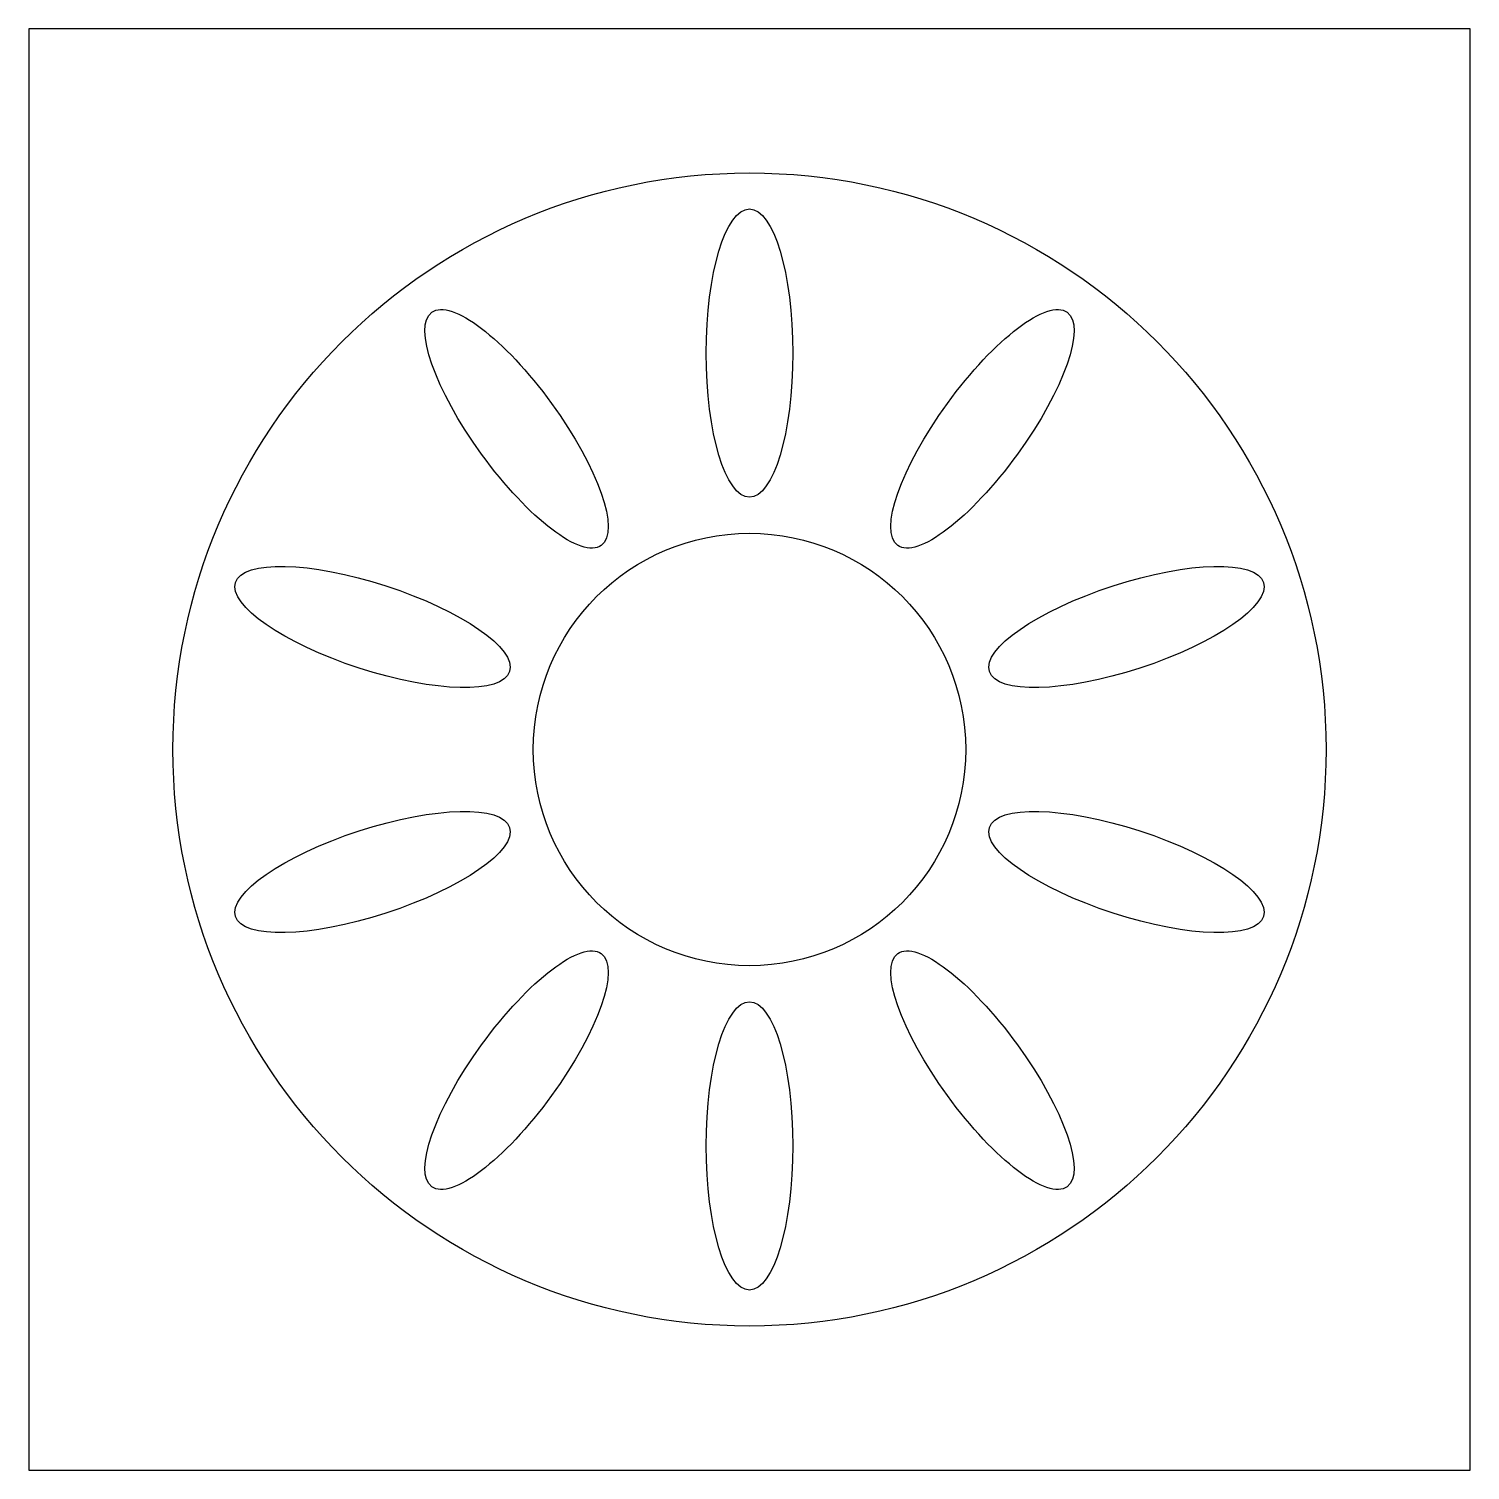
# Model space of a CAD drawing. Header units: millimetres. Extents: x -50 to 50, y -50 to 50.
import ezdxf

# ---------------------------------------------------------------- set-up
doc = ezdxf.new("R2010")
doc.units = ezdxf.units.MM
doc.header["$LTSCALE"] = 0.1

msp = doc.modelspace()

# ---------------------------------------------------------------- wipeouts: each hides what was drawn before it
at = {"ltscale": 0.1}
msp.add_wipeout([(-50, -50), (50, -50), (50, 50), (-50, 50)], dxfattribs=at)

# ---------------------------------------------------------------- next in the draw order: linework, layer by layer
msp.add_lwpolyline([(-50, -50), (50, -50), (50, 50), (-50, 50)], close=True, dxfattribs=at)
at = {"color": 8, "ltscale": 0.1}
for radius in [40, 15]:
    msp.add_circle((0, 0), radius, dxfattribs=at)
for centre, major_axis in [((0, 27.5), (0, 10)), ((-16.16, 22.25), (-5.88, 8.09)), ((16.16, 22.25), (5.88, 8.09)), ((-26.15, 8.5), (-9.51, 3.09)), ((26.15, 8.5), (9.51, 3.09)), ((-26.15, -8.5), (-9.51, -3.09)), ((26.15, -8.5), (9.51, -3.09)), ((-16.16, -22.25), (-5.88, -8.09)), ((16.16, -22.25), (5.88, -8.09)), ((0, -27.5), (0, -10))]:
    msp.add_ellipse(centre, major_axis=major_axis, ratio=0.3, dxfattribs=at)

doc.saveas('drawing.dxf')
